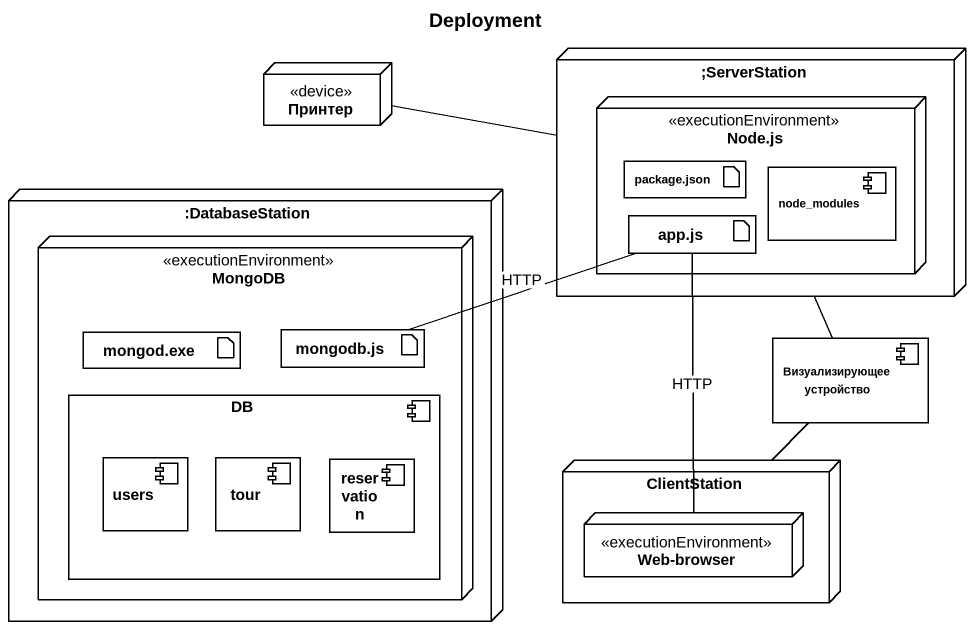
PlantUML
@startuml
title Deployment
node ";ServerStation" as ServerStation {
  node "Node.js" as Node_js <<executionEnvironment>> {
    artifact "package.json" as package_json
    component node_modules
    artifact "app.js" as app_js
  }
}
node Принтер <<device>>
node ":DatabaseStation" as DatabaseStation {
  node MongoDB <<executionEnvironment>> {
    artifact "mongod.exe" as mongod_exe
    artifact "mongodb.js" as mongodb_js
    component DB {
      component users
      component tour
      component reservation
    }
  }
}
component "Визуализирующее устройство" as Визуализирующее_устройство
node ClientStation {
  node "Web-browser" as Web_browser <<executionEnvironment>>
}
ServerStation -left- Принтер
ServerStation -- Визуализирующее_устройство
app_js -left- mongodb_js : HTTP
ClientStation -up- Визуализирующее_устройство
Web_browser -up- app_js : HTTP
@enduml
